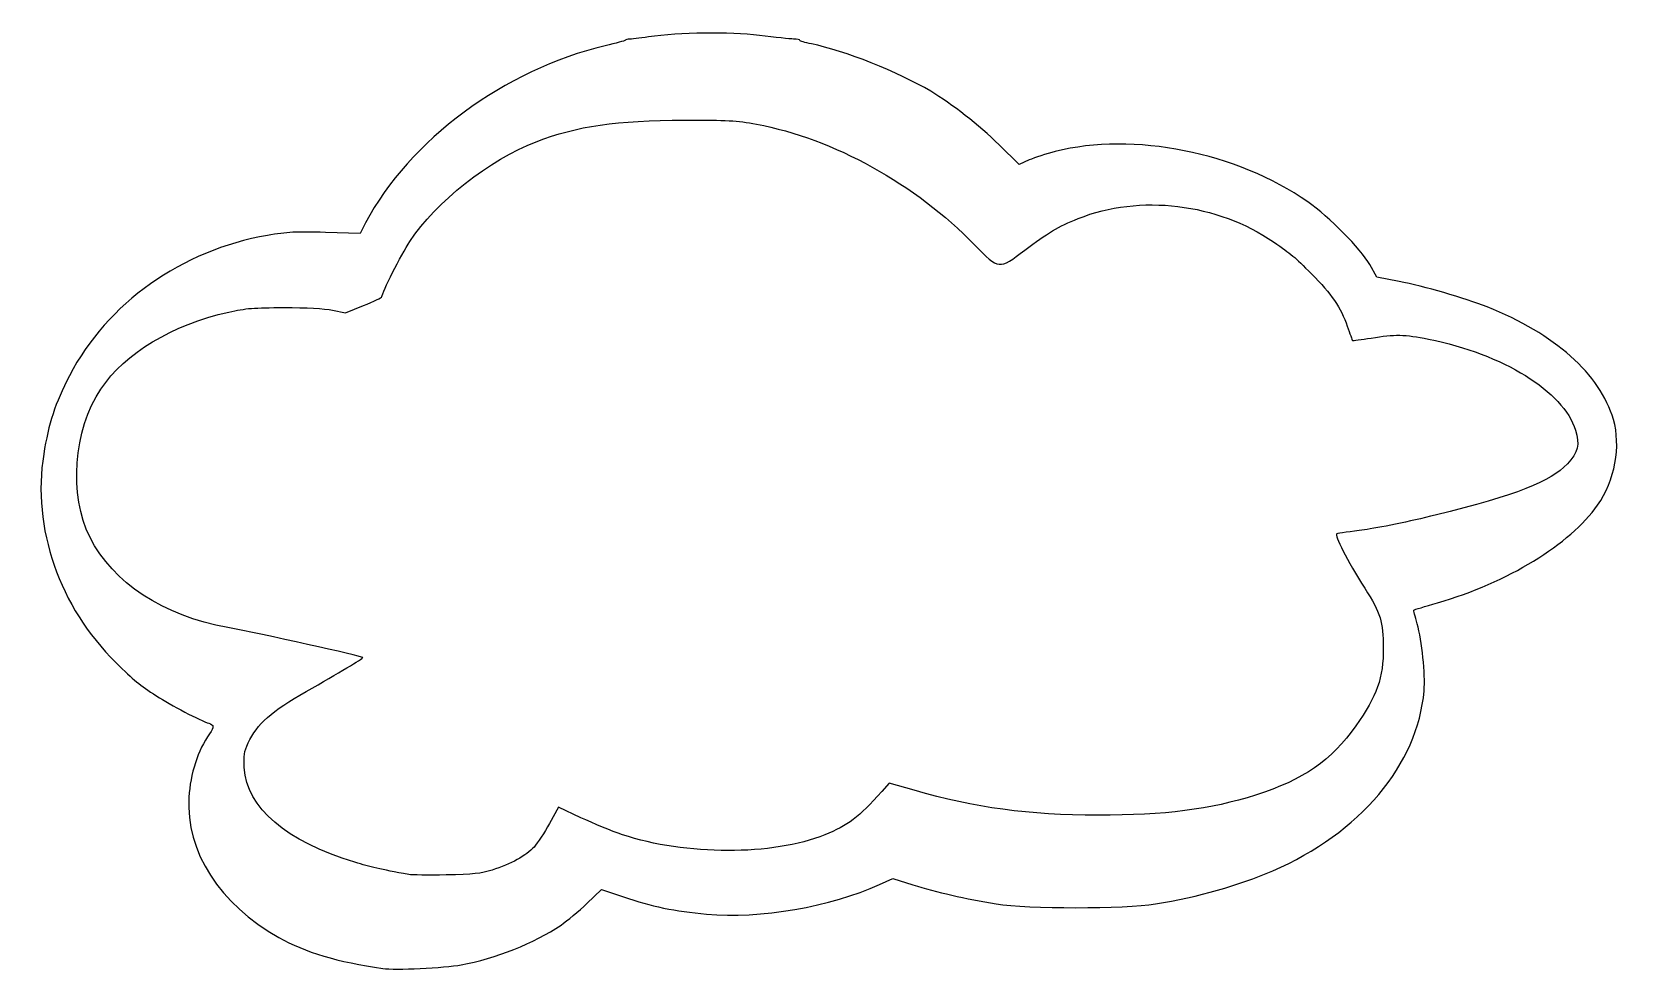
# Model space of a CAD drawing. Header units: centimetres. Extents: x -13.4 to 8.5, y -13 to 0.
import ezdxf

# ---------------------------------------------------------------- set-up
doc = ezdxf.new("R2010")
doc.units = ezdxf.units.CM
doc.header["$MEASUREMENT"] = 0
doc.layers.add('Layer 1', color=7, linetype='Continuous')

msp = doc.modelspace()

# ---------------------------------------------------------------- linework, layer by layer
at = {"layer": 'Layer 1'}
for points in [[(-8.57061, -12.95438), (-9.1932, -12.86371), (-9.6486, -12.72824), (-10.00701, -12.52709), (-10.00701, -12.52709), (-10.82349, -12.06885), (-11.29244, -11.33672), (-11.24825, -10.58924), (-11.24825, -10.58924), (-11.22912, -10.2657), (-11.12306, -9.94101), (-10.96163, -9.71179), (-10.96163, -9.71179), (-10.89719, -9.62029), (-10.89925, -9.5911), (-10.9717, -9.56893), (-10.9717, -9.56893), (-11.08538, -9.53414), (-11.50851, -9.31316), (-11.69269, -9.1924), (-11.69269, -9.1924), (-11.93795, -9.03159), (-11.997, -8.98304), (-12.25742, -8.72813), (-12.25742, -8.72813), (-13.03446, -7.96752), (-13.41639, -6.86393), (-13.25244, -5.85298), (-13.25244, -5.85298), (-13.18267, -5.42276), (-13.09494, -5.15649), (-12.89531, -4.76912), (-12.89531, -4.76912), (-12.37983, -3.76882), (-11.34566, -3.03543), (-10.16513, -2.833), (-10.16513, -2.833), (-9.88835, -2.78554), (-9.77033, -2.77935), (-9.36304, -2.79095), (-9.36304, -2.79095), (-9.36304, -2.79095), (-8.88548, -2.80455), (-8.88548, -2.80455), (-8.88548, -2.80455), (-8.88548, -2.80455), (-8.80982, -2.66003), (-8.80982, -2.66003), (-8.80982, -2.66003), (-8.21331, -1.52072), (-6.88513, -0.53904), (-5.50143, -0.21476), (-5.50143, -0.21476), (-5.35591, -0.18066), (-5.23089, -0.14605), (-5.22362, -0.13786), (-5.22362, -0.13786), (-5.21634, -0.12967), (-5.19253, -0.1235), (-5.1707, -0.12415), (-5.1707, -0.12415), (-5.14887, -0.1248), (-5.02981, -0.11068), (-4.90612, -0.09276), (-4.90612, -0.09276), (-4.47334, -0.03007), (-3.79308, -0.02099), (-3.37154, -0.07226), (-3.37154, -0.07226), (-3.16053, -0.09793), (-2.9492, -0.11981), (-2.9019, -0.12088), (-2.9019, -0.12088), (-2.85461, -0.12196), (-2.81591, -0.13064), (-2.81591, -0.14018), (-2.81591, -0.14018), (-2.81591, -0.14972), (-2.74354, -0.17176), (-2.6551, -0.18916), (-2.6551, -0.18916), (-2.20655, -0.27741), (-1.44997, -0.57775), (-1.00936, -0.84249), (-1.00936, -0.84249), (-0.7129, -1.02061), (-0.34704, -1.30679), (-0.06425, -1.58175), (-0.06425, -1.58175), (-0.06425, -1.58175), (0.21356, -1.85187), (0.21356, -1.85187), (0.21356, -1.85187), (0.21356, -1.85187), (0.35042, -1.79106), (0.35042, -1.79106), (0.35042, -1.79106), (0.42569, -1.75761), (0.58643, -1.70512), (0.70761, -1.67442), (0.70761, -1.67442), (1.78869, -1.40048), (3.21401, -1.68497), (4.19554, -2.37062), (4.19554, -2.37062), (4.49122, -2.57717), (4.92159, -3.01286), (5.04916, -3.23481), (5.04916, -3.23481), (5.04916, -3.23481), (5.14872, -3.40802), (5.14872, -3.40802), (5.14872, -3.40802), (5.14872, -3.40802), (5.45493, -3.4677), (5.45493, -3.4677), (5.45493, -3.4677), (5.80238, -3.53542), (6.35575, -3.69597), (6.6694, -3.82006), (6.6694, -3.82006), (7.60527, -4.19034), (8.22821, -4.7458), (8.4131, -5.37489), (8.4131, -5.37489), (8.52072, -5.74106), (8.43268, -6.21777), (8.19495, -6.55615), (8.19495, -6.55615), (7.81209, -7.1011), (6.95777, -7.62254), (5.98429, -7.90543), (5.98429, -7.90543), (5.80965, -7.95618), (5.66337, -8.0011), (5.65923, -8.00524), (5.65923, -8.00524), (5.65509, -8.00938), (5.675, -8.09426), (5.70348, -8.19385), (5.70348, -8.19385), (5.77211, -8.43382), (5.81971, -8.89026), (5.80013, -9.12056), (5.80013, -9.12056), (5.71384, -10.13552), (4.91215, -11.08886), (3.71119, -11.60469), (3.71119, -11.60469), (3.23104, -11.81092), (2.69712, -11.96176), (2.09211, -12.06209), (2.09211, -12.06209), (1.67142, -12.13186), (0.31844, -12.13202), (-0.10393, -12.06235), (-0.10393, -12.06235), (-0.52355, -11.99314), (-0.93636, -11.89796), (-1.25426, -11.79715), (-1.25426, -11.79715), (-1.25426, -11.79715), (-1.53146, -11.70924), (-1.53146, -11.70924), (-1.53146, -11.70924), (-1.53146, -11.70924), (-1.71728, -11.79444), (-1.71728, -11.79444), (-1.71728, -11.79444), (-2.38949, -12.10267), (-3.36607, -12.27025), (-4.10228, -12.2037), (-4.10228, -12.2037), (-4.53547, -12.16454), (-4.8692, -12.0954), (-5.24915, -11.96608), (-5.24915, -11.96608), (-5.24915, -11.96608), (-5.55249, -11.86284), (-5.55249, -11.86284), (-5.55249, -11.86284), (-5.55249, -11.86284), (-5.7539, -12.05527), (-5.7539, -12.05527), (-5.7539, -12.05527), (-5.86468, -12.1611), (-6.02583, -12.29556), (-6.11202, -12.35405), (-6.11202, -12.35405), (-6.47766, -12.60221), (-7.02014, -12.81886), (-7.48983, -12.90432), (-7.48983, -12.90432), (-7.71704, -12.94566), (-8.41008, -12.97776), (-8.5706, -12.95438), (-8.5706, -12.95438), (-8.5706, -12.95438), (-8.57061, -12.95438), (-8.57061, -12.95438)], [(-7.06249, -11.59515), (-6.80862, -11.51453), (-6.58922, -11.39388), (-6.48331, -11.27665), (-6.48331, -11.27665), (-6.43451, -11.22263), (-6.33907, -11.0766), (-6.27122, -10.95213), (-6.27122, -10.95213), (-6.27122, -10.95213), (-6.14786, -10.72582), (-6.14786, -10.72582), (-6.14786, -10.72582), (-6.14786, -10.72582), (-5.83793, -10.87201), (-5.83793, -10.87201), (-5.83793, -10.87201), (-5.66747, -10.95241), (-5.40892, -11.05796), (-5.26337, -11.10655), (-5.26337, -11.10655), (-4.39116, -11.39774), (-3.18908, -11.39873), (-2.47141, -11.10885), (-2.47141, -11.10885), (-2.15264, -10.98009), (-2.00288, -10.86642), (-1.68539, -10.5122), (-1.68539, -10.5122), (-1.68539, -10.5122), (-1.58097, -10.3957), (-1.58097, -10.3957), (-1.58097, -10.3957), (-1.58097, -10.3957), (-1.23933, -10.49362), (-1.23933, -10.49362), (-1.23933, -10.49362), (-0.39429, -10.73582), (0.34277, -10.83566), (1.29835, -10.83736), (1.29835, -10.83736), (2.22561, -10.83901), (2.84645, -10.75971), (3.47499, -10.55935), (3.47499, -10.55935), (4.13716, -10.34826), (4.51912, -10.08472), (4.85705, -9.60576), (4.85705, -9.60576), (5.15233, -9.18726), (5.23754, -8.94503), (5.23715, -8.52527), (5.23715, -8.52527), (5.23683, -8.16639), (5.20148, -8.05336), (4.98028, -7.70375), (4.98028, -7.70375), (4.73904, -7.32247), (4.55688, -6.96578), (4.59677, -6.95279), (4.59677, -6.95279), (4.6162, -6.94646), (4.78689, -6.92129), (4.97606, -6.89686), (4.97606, -6.89686), (5.16524, -6.87243), (5.60577, -6.78148), (5.95502, -6.69476), (5.95502, -6.69476), (7.08673, -6.41374), (7.5434, -6.23617), (7.7772, -5.98621), (7.7772, -5.98621), (7.92472, -5.8285), (7.95144, -5.71727), (7.88922, -5.51991), (7.88922, -5.51991), (7.72026, -4.9839), (6.89252, -4.4711), (5.86241, -4.26425), (5.86241, -4.26425), (5.52908, -4.19732), (5.39848, -4.19488), (5.07037, -4.24943), (5.07037, -4.24943), (4.93307, -4.27226), (4.81693, -4.28714), (4.81228, -4.2825), (4.81228, -4.2825), (4.80764, -4.27786), (4.77491, -4.18901), (4.73955, -4.08506), (4.73955, -4.08506), (4.65311, -3.83092), (4.51964, -3.63507), (4.24936, -3.36581), (4.24936, -3.36581), (4.00004, -3.11743), (3.97693, -3.09799), (3.72335, -2.92325), (3.72335, -2.92325), (2.94655, -2.38798), (1.87632, -2.25954), (1.02691, -2.59965), (1.02691, -2.59965), (0.7516, -2.70989), (0.59894, -2.80015), (0.29007, -3.03533), (0.29007, -3.03533), (-0.06814, -3.30808), (-0.06865, -3.30803), (-0.40022, -2.96625), (-0.40022, -2.96625), (-1.21918, -2.12207), (-2.35302, -1.4941), (-3.41422, -1.29697), (-3.41422, -1.29697), (-3.68876, -1.24597), (-3.8145, -1.2388), (-4.40343, -1.24057), (-4.40343, -1.24057), (-5.35551, -1.24342), (-5.88324, -1.32019), (-6.45618, -1.53917), (-6.45618, -1.53917), (-7.09548, -1.78352), (-7.84358, -2.37458), (-8.19893, -2.9161), (-8.19893, -2.9161), (-8.31861, -3.09847), (-8.58385, -3.62326), (-8.58385, -3.67767), (-8.58385, -3.67767), (-8.58385, -3.69046), (-8.69741, -3.74586), (-8.8362, -3.8008), (-8.8362, -3.8008), (-8.8362, -3.8008), (-9.08855, -3.90068), (-9.08855, -3.90068), (-9.08855, -3.90068), (-9.08855, -3.90068), (-9.26615, -3.8648), (-9.26615, -3.8648), (-9.26615, -3.8648), (-9.37768, -3.84227), (-9.62583, -3.82895), (-9.93323, -3.829), (-9.93323, -3.829), (-10.34863, -3.82908), (-10.4643, -3.83838), (-10.69752, -3.89053), (-10.69752, -3.89053), (-11.4799, -4.06547), (-12.12983, -4.45683), (-12.46262, -4.9534), (-12.46262, -4.9534), (-12.84194, -5.5194), (-12.90786, -6.41859), (-12.61286, -7.00279), (-12.61286, -7.00279), (-12.29695, -7.6284), (-11.60538, -8.08104), (-10.71163, -8.24714), (-10.71163, -8.24714), (-10.26112, -8.33087), (-8.84852, -8.64443), (-8.84848, -8.66071), (-8.84848, -8.66071), (-8.84843, -8.67636), (-9.17611, -8.87292), (-9.62896, -9.1289), (-9.62896, -9.1289), (-10.10669, -9.39894), (-10.30878, -9.57868), (-10.42837, -9.83989), (-10.42837, -9.83989), (-10.48625, -9.96632), (-10.49373, -10.0129), (-10.48301, -10.18001), (-10.48301, -10.18001), (-10.44731, -10.73632), (-9.90959, -11.19739), (-8.9589, -11.48686), (-8.9589, -11.48686), (-8.7384, -11.554), (-8.61736, -11.58169), (-8.21344, -11.65739), (-8.21344, -11.65739), (-8.17706, -11.66421), (-7.94489, -11.66623), (-7.6975, -11.66188), (-7.6975, -11.66188), (-7.32057, -11.65525), (-7.21771, -11.64444), (-7.0625, -11.59516), (-7.0625, -11.59516), (-7.0625, -11.59516), (-7.06249, -11.59515), (-7.06249, -11.59515)]]:
    msp.add_open_spline(points, degree=3, knots=[0, 0, 0, 0, 0.01960784, 0.01960784, 0.01960784, 0.01960784, 0.03921569, 0.03921569, 0.03921569, 0.03921569, 0.05882353, 0.05882353, 0.05882353, 0.05882353, 0.07843137, 0.07843137, 0.07843137, 0.07843137, 0.09803922, 0.09803922, 0.09803922, 0.09803922, 0.11764706, 0.11764706, 0.11764706, 0.11764706, 0.1372549, 0.1372549, 0.1372549, 0.1372549, 0.15686275, 0.15686275, 0.15686275, 0.15686275, 0.17647059, 0.17647059, 0.17647059, 0.17647059, 0.19607843, 0.19607843, 0.19607843, 0.19607843, 0.21568627, 0.21568627, 0.21568627, 0.21568627, 0.23529412, 0.23529412, 0.23529412, 0.23529412, 0.25490196, 0.25490196, 0.25490196, 0.25490196, 0.2745098, 0.2745098, 0.2745098, 0.2745098, 0.29411765, 0.29411765, 0.29411765, 0.29411765, 0.31372549, 0.31372549, 0.31372549, 0.31372549, 0.33333333, 0.33333333, 0.33333333, 0.33333333, 0.35294118, 0.35294118, 0.35294118, 0.35294118, 0.37254902, 0.37254902, 0.37254902, 0.37254902, 0.39215686, 0.39215686, 0.39215686, 0.39215686, 0.41176471, 0.41176471, 0.41176471, 0.41176471, 0.43137255, 0.43137255, 0.43137255, 0.43137255, 0.45098039, 0.45098039, 0.45098039, 0.45098039, 0.47058824, 0.47058824, 0.47058824, 0.47058824, 0.49019608, 0.49019608, 0.49019608, 0.49019608, 0.50980392, 0.50980392, 0.50980392, 0.50980392, 0.52941176, 0.52941176, 0.52941176, 0.52941176, 0.54901961, 0.54901961, 0.54901961, 0.54901961, 0.56862745, 0.56862745, 0.56862745, 0.56862745, 0.58823529, 0.58823529, 0.58823529, 0.58823529, 0.60784314, 0.60784314, 0.60784314, 0.60784314, 0.62745098, 0.62745098, 0.62745098, 0.62745098, 0.64705882, 0.64705882, 0.64705882, 0.64705882, 0.66666667, 0.66666667, 0.66666667, 0.66666667, 0.68627451, 0.68627451, 0.68627451, 0.68627451, 0.70588235, 0.70588235, 0.70588235, 0.70588235, 0.7254902, 0.7254902, 0.7254902, 0.7254902, 0.74509804, 0.74509804, 0.74509804, 0.74509804, 0.76470588, 0.76470588, 0.76470588, 0.76470588, 0.78431373, 0.78431373, 0.78431373, 0.78431373, 0.80392157, 0.80392157, 0.80392157, 0.80392157, 0.82352941, 0.82352941, 0.82352941, 0.82352941, 0.84313725, 0.84313725, 0.84313725, 0.84313725, 0.8627451, 0.8627451, 0.8627451, 0.8627451, 0.88235294, 0.88235294, 0.88235294, 0.88235294, 0.90196078, 0.90196078, 0.90196078, 0.90196078, 0.92156863, 0.92156863, 0.92156863, 0.92156863, 0.94117647, 0.94117647, 0.94117647, 0.94117647, 0.96078431, 0.96078431, 0.96078431, 0.96078431, 1, 1, 1, 1], dxfattribs=at)

doc.saveas('drawing.dxf')
